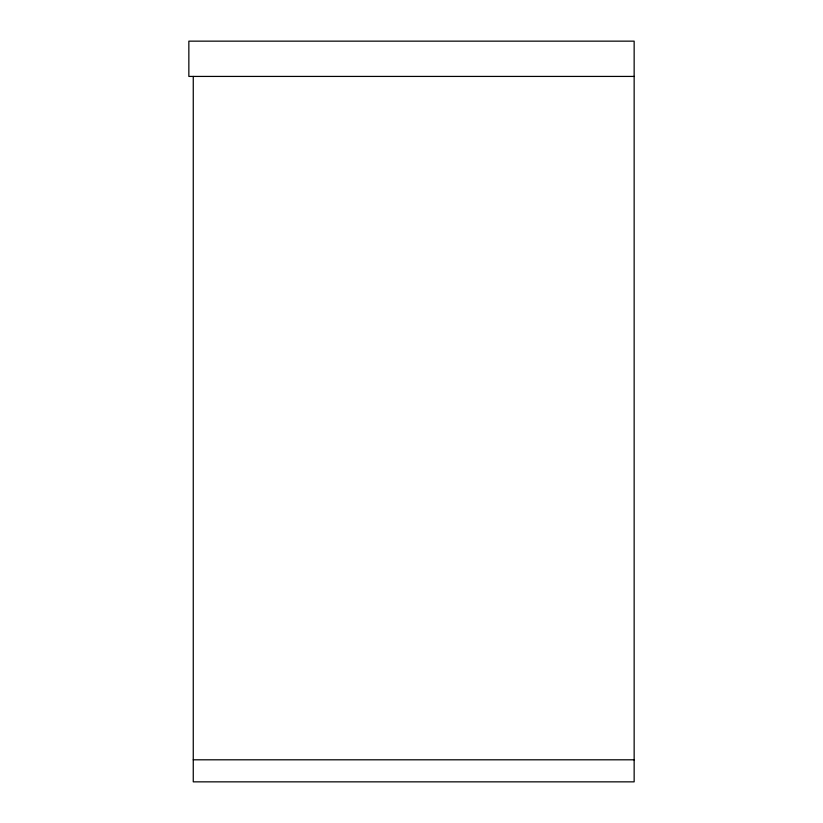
<?xml version="1.0" encoding="UTF-8"?>
<svg xmlns="http://www.w3.org/2000/svg" width="823" height="823" viewBox="0 0 823 823"><rect width="100%" height="100%" fill="white"/><g stroke="black" fill="none" stroke-linecap="round" stroke-linejoin="round"><path stroke-width="1.23" d="M634.152 76.426L188.848 76.426L188.848 41.15L634.152 41.15L634.152 781.85L193.261 781.85L193.261 76.426M193.261 759.804L634.152 759.804"/></g></svg>
